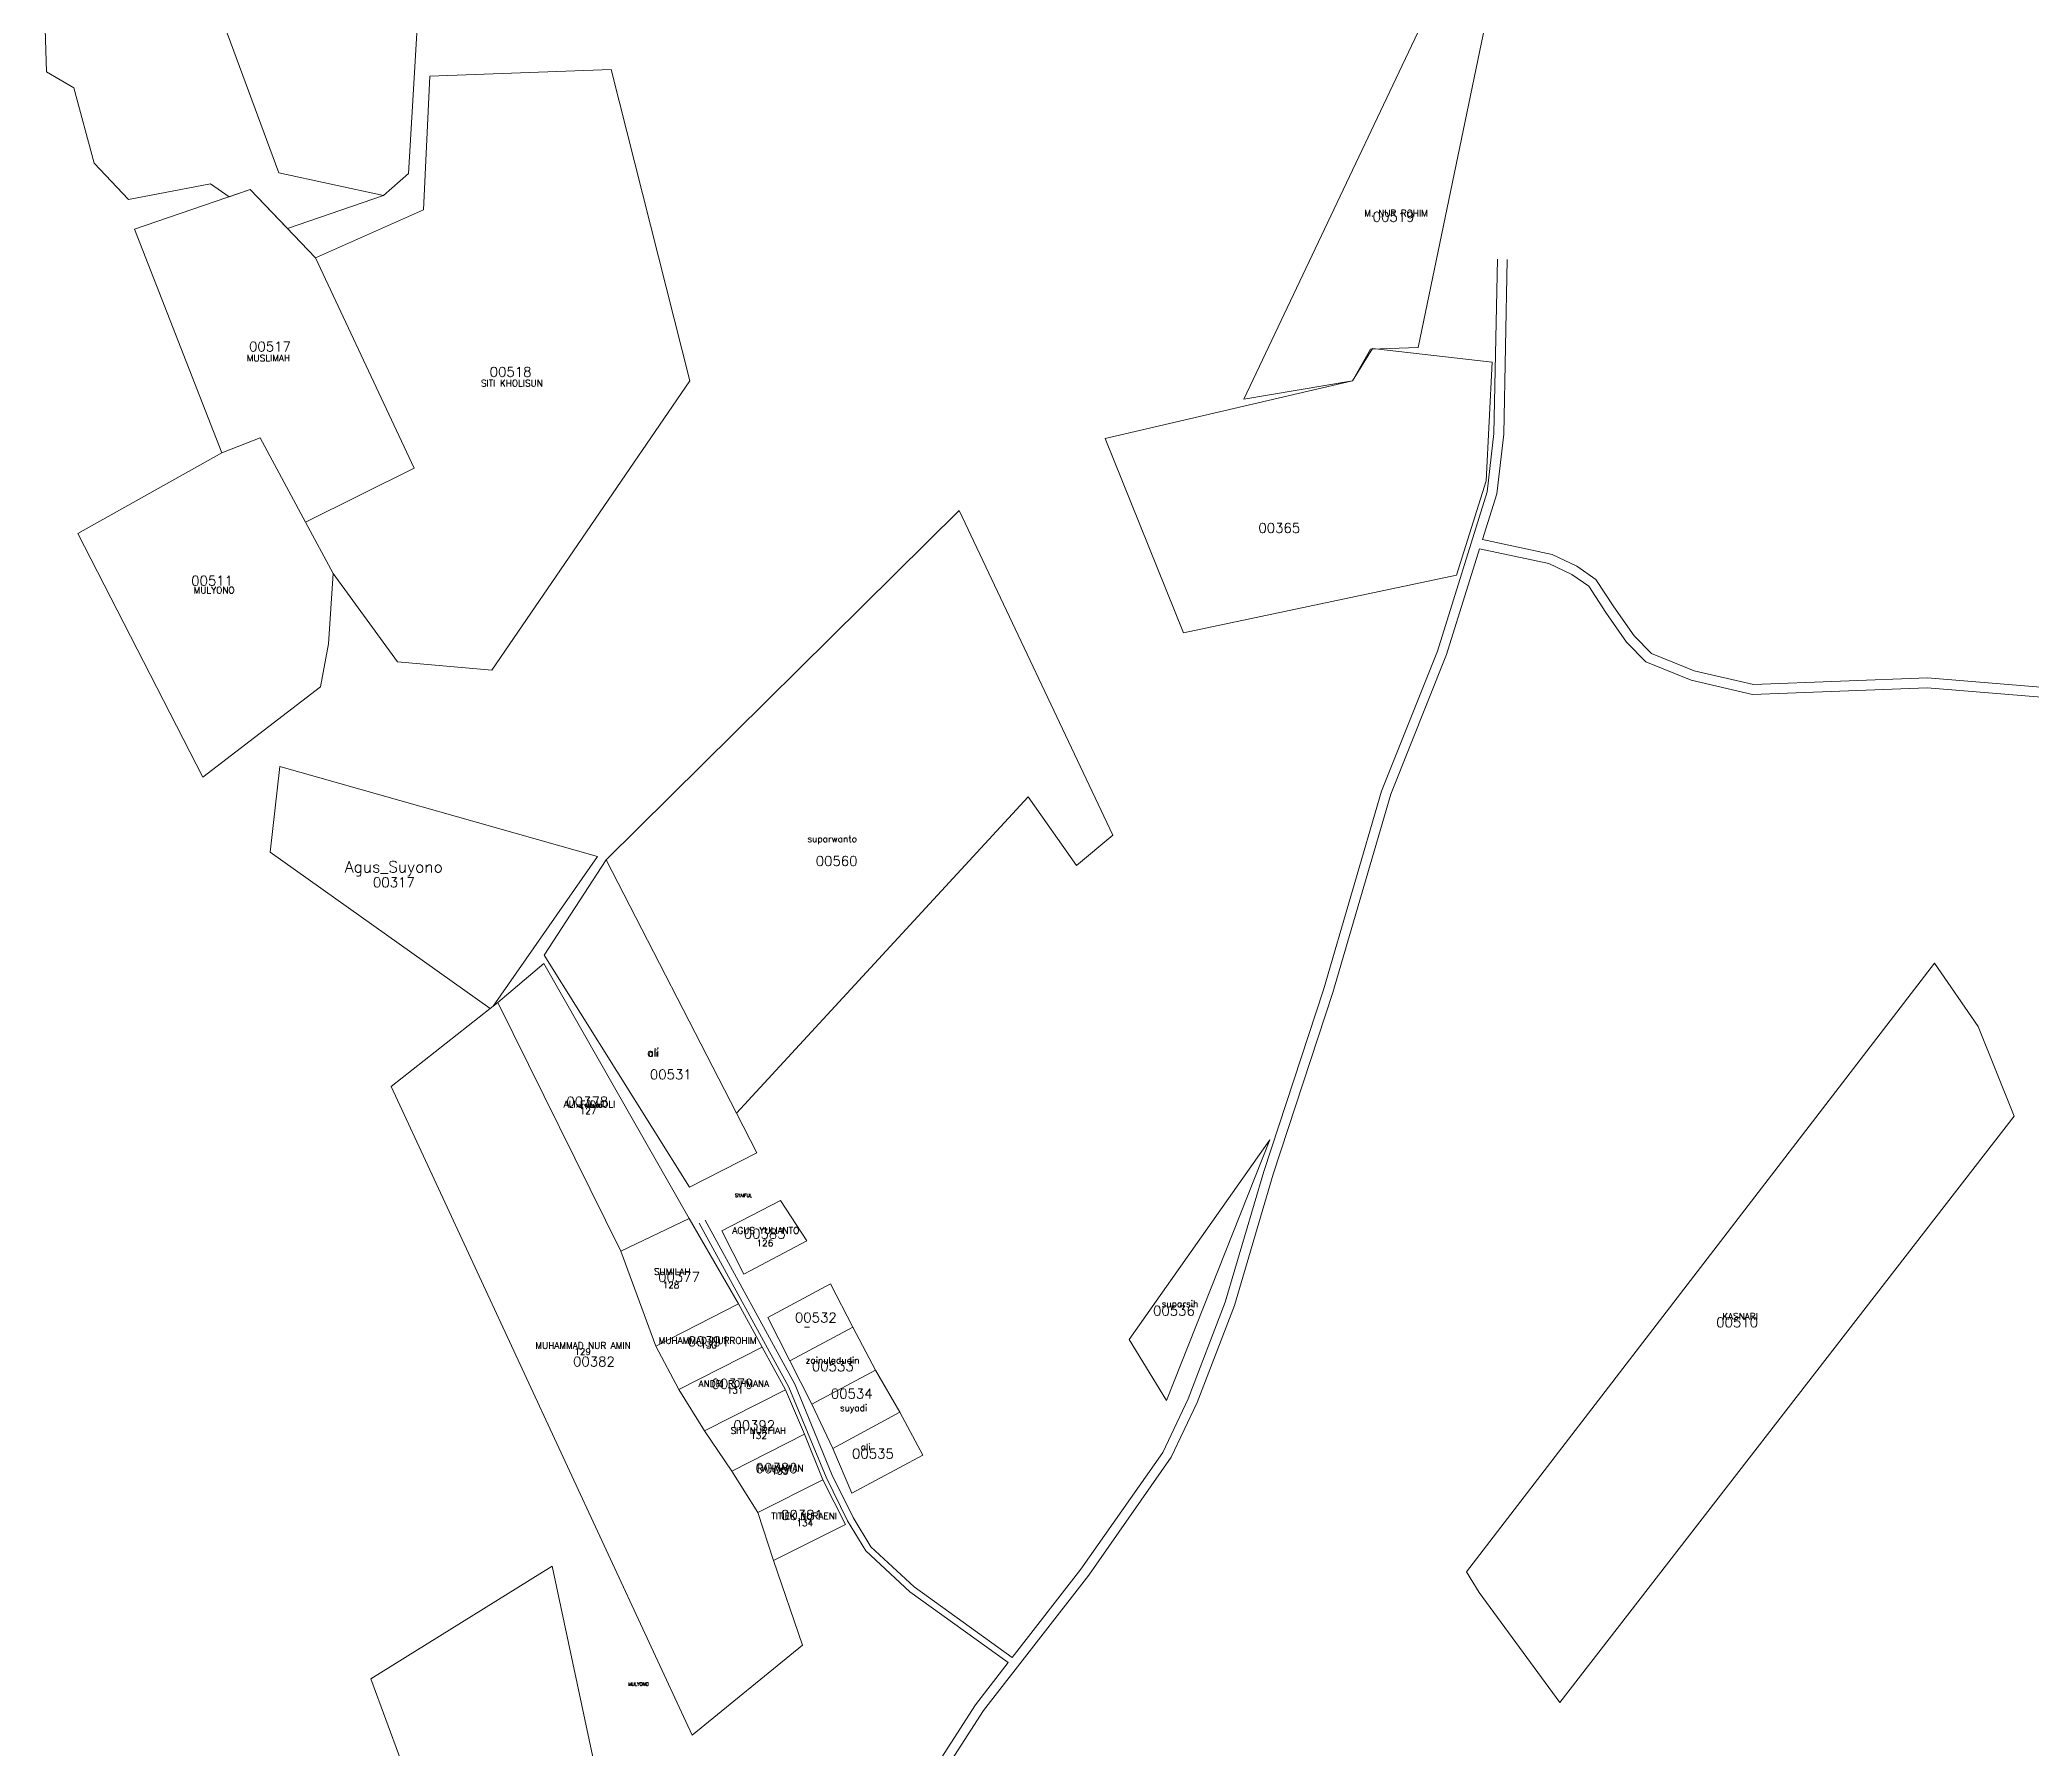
# Model space of a CAD drawing. Header units: inches. Extents: x 127149 to 132166, y 1065498 to 1071385.
# Drawn here: x 129119 to 129732, y 1069777 to 1070303 of the extents above; entities that cross this region are included whole.
import ezdxf
from ezdxf.enums import TextEntityAlignment as Align

# ---------------------------------------------------------------- set-up
doc = ezdxf.new("R2010")
doc.units = ezdxf.units.IN
doc.header["$MEASUREMENT"] = 0
for name, color, linetype in [('020100', 7, 'Continuous'), ('020300', 7, 'Continuous'), ('040100', 20, 'Continuous'), ('080201', 7, 'Continuous'), ('tn_lai', 7, 'Continuous')]:
    doc.layers.add(name, color=color, linetype=linetype)
doc.styles.add('romans', font='romans.shx')

msp = doc.modelspace()

# ---------------------------------------------------------------- linework, layer by layer
at = {"layer": '020100', "lineweight": 0}
for points in [[(129177.36, 1070254.4), (129183.84, 1070256.63), (129195.31, 1070244.66), (129224.82, 1070254.87), (129192.63, 1070261.83), (129127.67, 1070437.5), (129121.35, 1070378.85), (129119.18, 1070358.73), (129121.2, 1070292.82), (129129.61, 1070287.87), (129135.86, 1070264.78), (129146.46, 1070253.58), (129171.69, 1070258.44), (129177.36, 1070254.4)], [(129127.67, 1070437.5), (129192.63, 1070261.83), (129224.82, 1070254.87), (129232.53, 1070261.56), (129239.5, 1070379.13), (129257.31, 1070411.05), (129251.82, 1070434.4), (129147.7, 1070437.97), (129127.67, 1070437.5)], [(129570.65, 1070341.85), (129563.77, 1070349.24), (129489.3, 1070192.24), (129522.73, 1070197.85), (129528.28, 1070207.6), (129542.91, 1070208.15), (129570.65, 1070341.85)], [(129203.92, 1070235.68), (129234.3, 1070170.99), (129200.83, 1070154.46), (129209.3, 1070138.64), (129229.08, 1070111.56), (129258.13, 1070109), (129318.96, 1070197.85), (129294.77, 1070293.53), (129239.02, 1070291.47), (129237.1, 1070250.44), (129203.92, 1070235.68)], [(129203.92, 1070235.68), (129183.84, 1070256.63), (129148.3, 1070244.43), (129175.16, 1070175.79), (129186.93, 1070180.39), (129200.83, 1070154.46), (129234.3, 1070170.99), (129203.92, 1070235.68)], [(129446.7, 1070180.16), (129470.8, 1070120.46), (129554.7, 1070138.17), (129563.84, 1070167.11), (129565.66, 1070203.56), (129528.88, 1070207.81), (129522.66, 1070197.87), (129446.7, 1070180.16)], [(129209.3, 1070138.64), (129200.83, 1070154.46), (129186.93, 1070180.39), (129175.16, 1070175.79), (129130.9, 1070151), (129169.31, 1070076.07), (129205.49, 1070103.87), (129207.91, 1070117.03), (129209.3, 1070138.64)], [(129293.23, 1070050.7), (129333.32, 1069972.85), (129422.99, 1070070.05), (129437.88, 1070048.91), (129449.01, 1070058.27), (129401.77, 1070158.03), (129293.23, 1070050.7)], [(129257.59, 1070004.95), (129258.58, 1070005.72), (129290.57, 1070051.65), (129192.98, 1070079.37), (129189.96, 1070053.04), (129257.59, 1070004.95)], [(129293.23, 1070050.7), (129274.25, 1070021.37), (129318.91, 1069950.09), (129339.61, 1069960.64), (129333.32, 1069972.85), (129293.23, 1070050.7)], [(129318.76, 1069940.42), (129274.16, 1070018.82), (129260, 1070006.84), (129297.77, 1069930.38), (129318.76, 1069940.42)], [(129726.14, 1069971.89), (129715.05, 1069999.48), (129701.63, 1070018.91), (129557.75, 1069831.87), (129561.67, 1069825.56), (129586.48, 1069791.67), (129726.14, 1069971.89)], [(129258.58, 1070005.72), (129257.59, 1070004.95), (129227.21, 1069980.99), (129319.74, 1069781.71), (129353.67, 1069809.36), (129344.76, 1069835.36), (129339.94, 1069850.13), (129331.86, 1069862.83), (129323.45, 1069875.17), (129315.6, 1069887.95), (129308.57, 1069901.21), (129297.77, 1069930.38), (129260, 1070006.84), (129258.58, 1070005.72)], [(129497.27, 1069964.58), (129454.04, 1069903.29), (129465.51, 1069884.52), (129497.27, 1069964.58)], [(129328.87, 1069936.66), (129335.55, 1069923.36), (129354.91, 1069933.56), (129346.9, 1069945.96), (129328.87, 1069936.66)], [(129297.77, 1069930.38), (129308.57, 1069901.21), (129333.97, 1069914.24), (129318.76, 1069940.42), (129297.77, 1069930.38)], [(129369.06, 1069907.1), (129362.23, 1069920.41), (129342.92, 1069910.05), (129349.75, 1069896.75), (129369.06, 1069907.1)], [(129341.19, 1069900.94), (129333.97, 1069914.24), (129308.57, 1069901.21), (129315.6, 1069887.95), (129341.19, 1069900.94)], [(129376.06, 1069893.86), (129369.06, 1069907.1), (129349.75, 1069896.75), (129356.53, 1069883.39), (129376.06, 1069893.86)], [(129315.6, 1069887.95), (129323.45, 1069875.17), (129348.44, 1069887.76), (129341.19, 1069900.94), (129315.6, 1069887.95)], [(129383.53, 1069880.91), (129376.06, 1069893.86), (129356.53, 1069883.39), (129362.92, 1069869.72), (129383.53, 1069880.91)], [(129354.29, 1069874.13), (129348.44, 1069887.76), (129323.45, 1069875.17), (129331.86, 1069862.83), (129354.29, 1069874.13)], [(129362.92, 1069869.72), (129368.79, 1069856.06), (129390.64, 1069867.75), (129383.53, 1069880.91), (129362.92, 1069869.72)], [(129331.86, 1069862.83), (129339.94, 1069850.13), (129359.89, 1069860.13), (129354.29, 1069874.13), (129331.86, 1069862.83)], [(129344.76, 1069835.36), (129366.89, 1069846.43), (129359.89, 1069860.13), (129339.94, 1069850.13), (129344.76, 1069835.36)], [(129295.71, 1069744.21), (129276.65, 1069833.57), (129220.91, 1069799.02), (129248.59, 1069724.04), (129266.72, 1069689.01), (129295.71, 1069744.21)]]:
    msp.add_lwpolyline(points, dxfattribs=at)
at = {"layer": '020300', "lineweight": 0}
msp.add_lwpolyline([(129195.31, 1070244.66), (129224.82, 1070254.87)], dxfattribs=at)
at = {"layer": '040100', "lineweight": 0}
for points in [[(129464.37, 1069868.57), (129472.21, 1069885.08), (129483.6, 1069914.71), (129495.43, 1069954.93), (129513.83, 1070010.75), (129531.62, 1070071.78), (129548.82, 1070114.79), (129564.09, 1070163.78), (129566.18, 1070181.71), (129567.25, 1070235.21)], [(129464.37, 1069868.57), (129472.21, 1069885.08), (129483.6, 1069914.71), (129495.43, 1069954.93), (129513.83, 1070010.75), (129531.62, 1070071.78), (129548.82, 1070114.79), (129564.09, 1070163.78), (129566.18, 1070181.71), (129567.25, 1070235.21)], [(129562.67, 1070149.12), (129567.04, 1070163.15), (129569.18, 1070181.5), (129570.25, 1070235.15)], [(129562.67, 1070149.12), (129567.04, 1070163.15), (129569.18, 1070181.5), (129570.25, 1070235.15)], [(129466.98, 1069867.06), (129474.97, 1069883.89), (129486.45, 1069913.75), (129498.29, 1069954.04), (129516.69, 1070009.86), (129534.46, 1070070.8), (129551.65, 1070113.78), (129561.77, 1070146.25)], [(129466.98, 1069867.06), (129474.97, 1069883.89), (129486.45, 1069913.75), (129498.29, 1069954.04), (129516.69, 1070009.86), (129534.46, 1070070.8), (129551.65, 1070113.78), (129561.77, 1070146.25)], [(129561.77, 1070146.25), (129583.1, 1070141.69), (129590.17, 1070138.31), (129595.35, 1070134.72), (129600.61, 1070126.72), (129606.98, 1070117.55), (129612.88, 1070111.51), (129626.83, 1070105.91), (129645.65, 1070101.51), (129699.35, 1070103.56), (129807.36, 1070094.68), (129856.89, 1070095.42), (129888.95, 1070086.01), (129955.37, 1070053.55), (130040.62, 1069987.76), (130063.25, 1069962.68), (130125.54, 1069888.28), (130161.22, 1069841.01)], [(129561.77, 1070146.25), (129583.1, 1070141.69), (129590.17, 1070138.31), (129595.35, 1070134.72), (129600.61, 1070126.72), (129606.98, 1070117.55), (129612.88, 1070111.51), (129626.83, 1070105.91), (129645.65, 1070101.51), (129699.35, 1070103.56), (129807.36, 1070094.68), (129856.89, 1070095.42), (129888.95, 1070086.01), (129955.37, 1070053.55), (130040.62, 1069987.76), (130063.25, 1069962.68), (130125.54, 1069888.28), (130161.22, 1069841.01)], [(129562.67, 1070149.12), (129584.07, 1070144.55), (129591.68, 1070140.92), (129597.54, 1070136.86), (129603.09, 1070128.4), (129609.3, 1070119.47), (129614.58, 1070114.06), (129627.73, 1070108.78), (129645.94, 1070104.52), (129699.42, 1070106.57), (129807.46, 1070097.68), (129857.3, 1070098.43), (129890.04, 1070088.82), (129956.96, 1070056.11), (130042.66, 1069989.97), (130065.51, 1069964.65), (130127.89, 1069890.15), (130163.61, 1069842.82)], [(129562.67, 1070149.12), (129584.07, 1070144.55), (129591.68, 1070140.92), (129597.54, 1070136.86), (129603.09, 1070128.4), (129609.3, 1070119.47), (129614.58, 1070114.06), (129627.73, 1070108.78), (129645.94, 1070104.52), (129699.42, 1070106.57), (129807.46, 1070097.68), (129857.3, 1070098.43), (129890.04, 1070088.82), (129956.96, 1070056.11), (130042.66, 1069989.97), (130065.51, 1069964.65), (130127.89, 1069890.15), (130163.61, 1069842.82)], [(129416.9, 1069804), (129386.66, 1069825.72), (129373.08, 1069838.28), (129367.42, 1069847.57), (129360.86, 1069860.96), (129349.41, 1069888.64), (129321.91, 1069938.98)], [(129416.9, 1069804), (129386.66, 1069825.72), (129373.08, 1069838.28), (129367.42, 1069847.57), (129360.86, 1069860.96), (129349.41, 1069888.64), (129321.91, 1069938.98)], [(129418.13, 1069805.58), (129387.92, 1069827.27), (129374.64, 1069839.56), (129369.18, 1069848.53), (129362.69, 1069861.78), (129351.22, 1069889.5), (129323.67, 1069939.94)], [(129418.13, 1069805.58), (129387.92, 1069827.27), (129374.64, 1069839.56), (129369.18, 1069848.53), (129362.69, 1069861.78), (129351.22, 1069889.5), (129323.67, 1069939.94)], [(129310.77, 1069591.32), (129311.13, 1069594.79), (129325.62, 1069652.89), (129354.7, 1069703.11), (129379.01, 1069742.3), (129409.26, 1069789.3), (129441.64, 1069830.89), (129466.98, 1069867.06)], [(129310.77, 1069591.32), (129311.13, 1069594.79), (129325.62, 1069652.89), (129354.7, 1069703.11), (129379.01, 1069742.3), (129409.26, 1069789.3), (129441.64, 1069830.89), (129466.98, 1069867.06)], [(129418.13, 1069805.58), (129439.23, 1069832.68), (129464.37, 1069868.57)], [(129418.13, 1069805.58), (129439.23, 1069832.68), (129464.37, 1069868.57)], [(129307.52, 1069588.97), (129308.16, 1069595.31), (129322.81, 1069654.03), (129352.12, 1069704.65), (129376.47, 1069743.9), (129406.81, 1069791.04), (129416.9, 1069804)], [(129307.52, 1069588.97), (129308.16, 1069595.31), (129322.81, 1069654.03), (129352.12, 1069704.65), (129376.47, 1069743.9), (129406.81, 1069791.04), (129416.9, 1069804)]]:
    msp.add_lwpolyline(points, dxfattribs=at)

# ---------------------------------------------------------------- texts
at = {"lineweight": 0, "style": 'romans'}
for s, p in [('M. NUR ROHIM', (129536.1, 1070248.39)), ('MUSLIMAH', (129189.46, 1070203.87)), ('SITI KHOLISUN', (129264.29, 1070196.15)), ('MULYONO', (129172.75, 1070132.53)), ('suparwanto', (129362.76, 1070056.13)), ('ali', (129307.73, 1069990.25)), ('ALI FADHOLI', (129288.15, 1069974.57)), ('127', (129287.69, 1069972.55)), ('AGUS YULIANTO', (129342.35, 1069935.76)), ('126', (129342.08, 1069931.9)), ('SUMILAH', (129313.58, 1069923.13)), ('128', (129313.2, 1069918.99)), ('suparsih', (129469.66, 1069913.25)), ('-', (129355.02, 1069906.19)), ('KASNARI', (129641.85, 1069909.4)), ('MUHAMMAD NUR AMIN', (129286.18, 1069900.4)), ('129', (129286.04, 1069898.53)), ('MUHAMMAD NURROHIM', (129324.45, 1069901.96)), ('130', (129324.79, 1069900.55)), ('zainuladudin', (129362.87, 1069895.87)), ('ANDRI ROHMANA', (129332.52, 1069888.68)), ('131', (129332.88, 1069886.72)), ('suyadi', (129369.32, 1069881.28)), ('SITI NURFIAH', (129340.06, 1069874.27)), ('132', (129340.15, 1069872.73)), ('ali', (129373.03, 1069869.25)), ('RAHMAWAN', (129346.8, 1069862.72)), ('133', (129346.64, 1069861.77)), ('TITIEK NURAENI', (129354.14, 1069848.04)), ('134', (129354.33, 1069845.87))]:
    msp.add_text(s, height=2, dxfattribs=at).set_placement(p, align=Align.CENTER)
at = {"layer": '080201', "lineweight": 0, "style": 'romans'}
for s, p in [('00519', (129535.32, 1070246.76)), ('00517', (129189.91, 1070206.9)), ('00518', (129263.88, 1070199.12)), ('00365', (129500.19, 1070151.17)), ('00511', (129172.14, 1070134.95)), ('00560', (129364.11, 1070048.81)), ('00317', (129228.01, 1070042.26)), ('00531', (129313.14, 1069983.22)), ('00378', (129287.47, 1069974.88)), ('00383', (129342, 1069934.29)), ('00377', (129315.67, 1069920.94)), ('00536', (129467.81, 1069910.6)), ('00532', (129357.72, 1069908.5)), ('00510', (129640.94, 1069907.02)), ('00391', (129324.82, 1069901.18)), ('00382', (129289.51, 1069894.98)), ('00533', (129362.94, 1069893.54)), ('00379', (129332.1, 1069888.13)), ('00534', (129368.76, 1069885.13)), ('00392', (129338.81, 1069875.37)), ('00535', (129375.27, 1069866.69)), ('00380', (129345.65, 1069862.21)), ('00381', (129353.44, 1069847.82))]:
    msp.add_text(s, height=3, dxfattribs=at).set_placement(p, align=Align.CENTER)
at = {"layer": 'tn_lai', "lineweight": 0, "style": 'romans'}
for s, height, p in [('Agus_Suyono', 3.5, (129228, 1070046.79)), ('ali', 2.5, (129307.73, 1069990.25)), ('ALI FADHOLI', 1, (129288.15, 1069974.57)), ('SYAIFUL', 1, (129335.5, 1069947.05)), ('MULYONO', 1, (129303.21, 1069796.88))]:
    msp.add_text(s, height=height, dxfattribs=at).set_placement(p, align=Align.CENTER)

doc.saveas('drawing.dxf')
